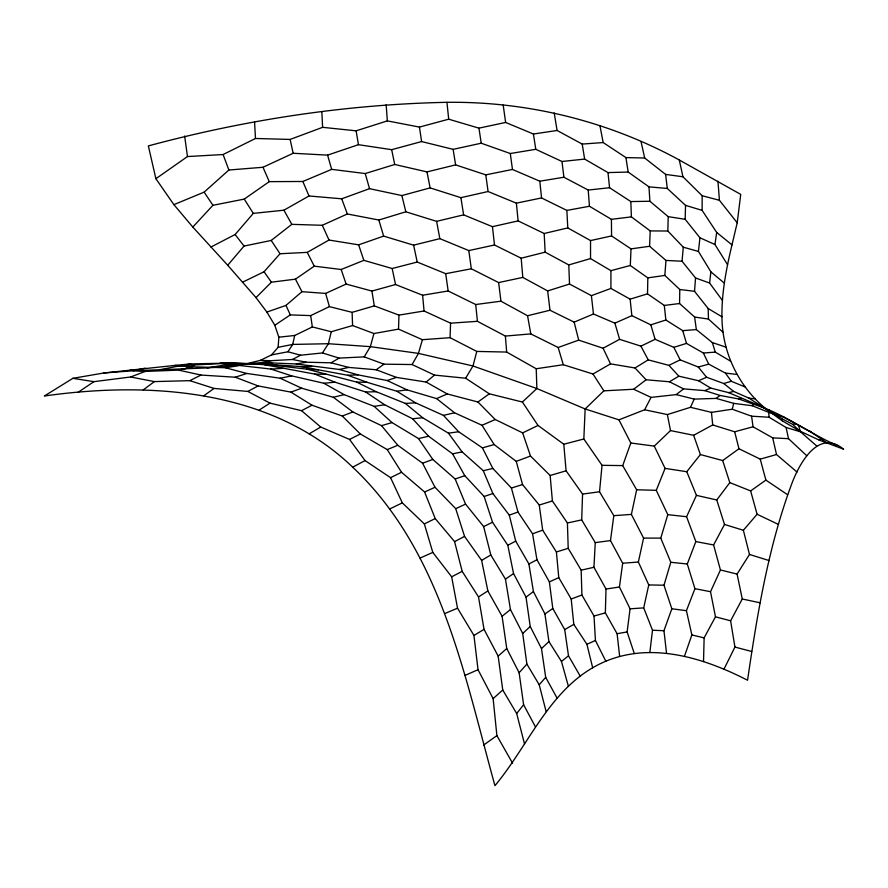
<?xml version="1.0" encoding="UTF-8"?>
<svg xmlns="http://www.w3.org/2000/svg" width="888" height="888" viewBox="0 0 888 888"><rect width="100%" height="100%" fill="white"/><g stroke="black" fill="none" stroke-linecap="round" stroke-linejoin="round"><path stroke-width="1.33" d="M767.62 410.178C739.227 387.901 722.055 352.891 721.955 316.794L708.18 308.536L694.527 291.308L679.786 289.499L664.846 275.424L647.829 277.866L630.302 265.49L610.922 270.662L590.531 258.586L590.542 240.581L567.776 227.916L544.178 233.5L518.115 220.89L492.452 226.673L463.614 214.863L436.607 221.345L405.827 211.788L378.843 220.024L347.352 213.975L322.289 225.286L291.819 224.353L271.217 240.448L244.034 246.065L227.717 265.257L256.01 297.624L266.888 312.065L274.803 325.263L278.854 337.185L278.122 347.308L271.473 354.945L260.184 360.417L245.288 364.036L227.417 366.4L207.148 367.932L133.067 370.773L103.918 372.971L72.905 378.321L44.4 395.993C150.338 381.052 271.506 389.221 352.691 467.177C440.87 550.26 464.024 673.948 494.938 785.68C530.303 743.334 551.37 683.982 605.827 661.216C652.613 641.758 704.795 658.252 747.552 680.241C757.375 613.43 768.386 545.965 792.24 482.495C799.844 462.781 818.681 428.582 843.6 449.195L819.213 440.104L799.422 430.846L782.317 420.868L767.62 410.178L748.973 398.157L733.688 391.43L723.731 383.505L706.626 377.256L698.279 367.044L680.186 359.862L673.814 347.341L655.1 339.305L640.925 346.142L619.613 339.338L603.063 348.229L578.699 340.126L558.164 347.486L530.802 333.91L505.372 336.064L477.422 321.312L450.582 323.176L424.064 310.989L398.967 315.118L374.303 305.883L352.114 312.354L329.415 306.626L310.678 315.606L290.298 314.885L274.803 325.263M721.955 316.794C721.611 292.452 726.384 268.442 731.99 244.866L716.694 232.456L702.13 210.367L702.164 195.737L682.939 176.768L679.298 159.995C608.324 121.212 527.816 101.332 446.942 102.32C346.231 104.362 245.565 119.691 148.352 145.91L155.888 178.71L173.893 204.651L192.807 227.051L227.717 265.257M723.132 332.367L708.469 319.081L694.627 317.038L679.564 303.53L679.786 289.499M679.564 303.53L664.302 305.428L647.507 293.839L647.829 277.866M727.538 264.68L714.94 244.511L699.944 237.784L685.17 219.303L685.536 205.372L667.31 188.467L648.984 186.857L628.171 172.05L607.991 172.594L584.626 159.085L561.993 161.494L535.786 149.306L510.311 153.524L481.218 143.212L453.124 149.351L421.611 141.558L391.675 149.684L358.441 144.689L327.583 155.123L293.173 153.269L262.992 167.266L228.882 170.019L204.14 192.13L173.893 204.651M703.529 661.538L704.129 637.861L715.473 616.816L710.522 591.708L720.434 569.974L713.608 544.966L724.497 524.453L716.76 499.977L729.814 482.617L722.688 460.561L700.388 454.556L693.628 435.286L670.495 430.58L654.267 446.109L630.813 443.001L618.936 419.846L585.148 408.968L536.874 388.533L472.982 365.989L418.437 353.391L370.34 346.642L328.371 343.723L292.707 344.422L278.122 347.308M619.658 656.443L617.093 633.71L605.35 612.875L606.005 589.033L593.961 567.277L595.249 542.624L581.696 519.891L582.561 494.083L566.078 470.807L563.802 444.244L538.028 425.452L522.388 402.031L489.321 393.806L465.645 378.233L434.498 375.091L412.088 364.546L383.96 364.169L364.235 356.865L339.05 358.108L322.466 352.947L300.588 355.211L287.923 351.77L271.473 354.945M724.264 283.061L710.877 271.85L698.434 251.437L683.294 247.197L667.832 231.013L668.22 216.65L649.883 201.254L630.824 201.565L609.568 187.723L588.222 190.054L563.902 177.234L539.815 181.208L512.454 169.453L485.78 174.858L455.611 164.879L427.006 171.906L394.716 164.48L365.234 173.549L331.668 169.353L302.852 181.485L269.286 181.64L244.244 199.101L212.942 205.294L192.807 227.051M826.695 442.724L811.543 432.356L783.893 417.327L768.719 412.365L752.291 405.749L733.699 403.363L716.117 398.401L694.194 399.112L676.212 394.605L651.071 397.391L633.666 389.255L603.851 390.842L592.995 374.014L563.281 364.713L536.219 368.753L506.671 352.059L476.789 351.426L450.05 337.684L422.411 339.704L398.534 329.126L398.967 315.118M450.05 337.684L450.582 323.176M722.366 300.377L709.601 283.039L695.548 277.977L682.04 261.239L665.967 260.428L649.605 246.276L650.194 230.913L631.39 216.872L611.41 219.336L589.443 206.26L566.855 210.412L541.547 197.946L516.372 203.163L488.078 191.519L460.905 197.669L430.114 187.89L401.876 195.571L369.519 188.667L341.702 198.801L309.013 195.971L283.927 210.201L253.313 213.386L235.12 234.51L210.933 247.042M630.302 265.49L631.013 248.873L611.577 235.942L590.542 240.581M634.276 653.49L627.128 631.923L630.069 608.824L619.436 587.001L622.677 563.236L610.489 540.581L613.808 515.662L599.522 491.774L602.042 465.323L583.838 438.983L585.148 408.968L603.851 390.842M664.846 275.424L665.967 260.428M694.527 291.308L695.548 277.977M682.04 261.239L683.294 247.197M698.434 251.437L699.944 237.784M709.601 283.039L710.877 271.85M649.85 652.403L652.502 630.236L643.711 607.88L648.762 584.937L638.372 562.026L643.578 538.084L631.39 514.407L636.652 489.765L622.71 465.601L630.813 443.001M731.99 244.866L737.207 222.799L740.736 194.394L679.298 159.995M714.94 244.511L716.694 232.456M398.534 329.126L373.937 333.522L352.591 325.552L331.28 331.735L312.343 326.939L294.694 335.486L292.707 344.422L287.923 351.77M331.28 331.735L328.371 343.723L322.466 352.947M618.936 419.846L644.621 409.768L667.376 414.574L690.487 407.315L711.455 412.354L732.245 409.224L733.699 403.363M476.789 351.426L472.982 365.989L465.645 378.233M373.937 333.522L370.34 346.642L364.235 356.865M422.411 339.704L418.437 353.391L412.088 364.546M666.555 653.302L663.958 630.702L671.839 608.768L663.991 585.214L670.795 562.282L660.772 538.128L667.798 514.652L656.265 490.343L665.09 468.387L654.267 446.109M684.448 656.299L691.863 634.942L686.424 610.689L694.938 588.677L687.29 563.991L695.826 541.569L686.579 516.716L696.436 495.36L686.768 471.717L665.09 468.387M690.487 407.315L694.194 399.112M723.986 669.175L734.931 647.052L730.613 620.812L742.268 598.989L737.084 574.07L749.483 554.467L743.378 530.28L757.098 514.252L750.638 490.92L729.814 482.617M644.621 409.768L651.071 397.391M524.519 743.966L516.694 713.552L523.609 704.728L519.125 672.738L506.748 648.518L502.086 616.272L487.867 590.942L481.618 560.395L464.568 536.408L455.722 508.669L434.998 487.268L422.577 463.214L397.791 445.276L381.529 425.652L352.891 411.965L333.322 397.269L301.709 388.211L280.153 378.221L246.809 373.46L225.397 367.743L192.296 366.811L175.103 365.39L103.918 372.971M686.768 471.717L700.388 454.556M546.131 711.599L539.216 684.759L545.698 677.322L541.48 648.595L530.225 626.473L526.018 597.113L513.553 573.581L507.803 545.265L492.54 522.244L484.149 496.492L464.779 475.679L452.591 453.835L428.593 436.23L412.598 418.748L384.671 404.773L365.667 391.997L334.987 382.184L314.796 374.092L264.335 364.679L234.199 362.892L180.586 365.69L159.94 369.697M242.857 282.051L264.047 271.761L280.02 253.746L307.237 252.37L329.015 240.038L358.641 244.844L383.627 236.108L413.619 245.155L439.849 238.65L468.82 250.583L494.494 244.999L521.178 258.208L545.143 252.17L568.786 264.935L590.531 258.586M519.125 672.738L526.884 664.091L522.71 633.51L510.467 609.557L505.439 579.109L490.809 554.967L483.649 526.584L465.567 504.118L455.167 478.998L432.822 459.462L418.503 438.572L392.019 422.588L374.148 406.36L344.178 394.638L323.854 383.261L291.697 375.879L270.907 369.064L220.268 363.281L190.72 363.914L175.103 365.39M752.291 405.749L753.668 404.306C783.793 413.32 808.713 433.233 837.284 445.532M256.01 297.624L271.406 282.195L295.46 279.154L314.252 266.156L341.181 269.497L363.847 260.351L392.163 268.509L417.216 262.049L445.709 273.682L471.306 268.798L498.645 282.573L522.799 277.411L547.663 290.931L569.519 284.038L591.397 295.66L610.933 288.434L630.125 299.167L647.507 293.839M541.48 648.595L548.928 641.569L544.921 613.941L533.433 591.586L528.904 563.969L515.717 541.125L509.29 515.151L492.873 493.539L483.261 470.707L462.126 451.903L448.44 433.189L422.688 417.737L405.294 403.407L376.223 391.719L356.676 382.095L306.948 369.153L260.906 363.814L220.191 363.192M522.71 633.51L530.225 626.473M522.388 402.031L536.874 388.533L536.219 368.753M512.565 763.203L496.892 735.619L493.129 698.612L502.752 689.998L498.157 656.132L484.038 629.348L478.51 596.936L462.182 571.35L454.578 541.613L435.22 518.559L424.608 492.008L401.543 472.272L387.235 449.606L360.339 433.988L342.269 416.017L312.01 405.217L290.898 392.119L258.153 385.936L235.242 377.222L200.977 375.058L178.655 370.13L145.144 371.439L130.103 370.207M498.157 656.132L506.748 648.518M266.888 312.065L285.991 305.394L301.942 291.686L325.641 293.417L346.109 284.06L371.917 291.064L395.549 284.537L422.621 295.238L448.151 290.964L475.713 304.517L500.932 301.199L527.561 315.74L549.983 310.245L574.148 322.133L593.462 314.008L614.896 323.154L631.856 315.662L650.826 324.83L665.856 320.013L682.739 330.647L696.347 329.592L712.343 342.568L725.984 347.153M260.184 360.417L271.262 360.683L292.43 359.485L306.305 362.215L331.135 362.804L348.718 367.41L376.235 369.774L396.459 377.4L426.107 382.051L434.498 375.091M568.375 686.246L561.46 661.46L568.498 655.799L564.701 629.581L552.791 608.491L549.372 581.906L536.963 559.751L532.567 533.799L517.981 512.032L511.41 488.034L492.851 468.453L482.417 447.885L458.652 431.735L443.434 415.384L415.595 402.83L396.836 391.231L367.199 382.34L347.774 375.269L300.821 366.566L260.906 363.814M502.086 616.272L510.467 609.557M676.212 394.605L683.571 388.877L704.872 390.631L720.079 395.46L738.683 398.956L753.668 404.306M633.666 389.255L646.087 379.775L669.463 381.773L683.571 388.877M143.201 389.965L154.401 381.596L189.832 380.663L214.075 388.422L247.808 391.43L270.008 403.13L301.543 410.678L320.735 427.05L349.55 439.438L365.057 460.583L390.565 477.677L402.32 502.874L424.353 523.92L432.8 552.403L451.659 576.8L457.542 608.202L473.948 635.464L478.022 669.719L493.129 698.612M526.018 597.113L533.433 591.586M716.117 398.401L720.079 395.46M376.235 369.774L383.96 364.169M722.688 460.561L738.971 448.762L760.239 459.129L776.512 454.523L796.991 472.05M426.107 382.051L447.23 393.939L477.955 402.009L489.321 393.806M203.785 395.759L214.075 388.422M483.527 745.132L496.892 735.619M750.638 490.92L765.878 480.097L787.567 494.716M155.888 178.71L187.479 156.554L223.099 154.534L255.478 138.484L290.121 139.438L322.61 127.328L356.132 130.825L387.335 120.89L419.436 127.084L448.706 119.192L478.954 128.15L505.627 122.444L533.411 134.021L557.098 130.481L582.217 144.078L603.163 142.546L625.918 157.587L644.688 158.008L665.611 174.403L682.939 176.768M544.921 613.941L552.791 608.491M505.439 579.109L513.553 573.581M78.088 392.341L93.895 381.662L130.603 376.989L145.144 371.439M819.213 440.104L821.633 438.494M259.263 410.012L270.008 403.13M478.51 596.936L487.867 590.942M592.995 374.014L610.544 363.869L634.998 367.976L648.229 359.862L668.942 365.368L678.832 376.179L698.545 380.73L710.689 388.078L728.682 392.651L756.754 404.495L769.508 410.822L781.773 418.625L792.84 424.442L799.422 430.846M473.948 635.464L484.038 629.348M669.463 381.773L678.832 376.179M331.135 362.804L339.05 358.108M481.618 560.395L490.809 554.967M309.135 433.844L320.735 427.05M564.701 629.581L573.803 624.375L571.195 599.012L558.774 577.6L556.399 551.981L542.679 530.158L539.26 505.05L522.544 484.559L516.25 461.372L494.139 444.555L482.018 425.285L454.545 412.787L436.607 398.601L407.037 389.854L387.157 380.541L357.986 374.858L339.316 369.475L296.303 363.969L262.238 362.515L245.288 364.036M693.628 435.286L712.709 424.941L734.665 431.779L753.035 426.784L772.693 437.862L788.511 438.683L806.792 455.766M352.691 467.177L365.057 460.583M247.808 391.43L258.153 385.936M292.43 359.485L300.588 355.211M507.803 545.265L515.717 541.125M301.543 410.678L312.01 405.217M454.578 541.613L464.568 536.408M528.904 563.969L536.963 559.751M451.659 576.8L462.182 571.35M189.832 380.663L200.977 375.058M349.55 439.438L360.339 433.988M424.353 523.92L435.22 518.559M390.565 477.677L401.543 472.272M668.942 365.368L680.186 359.862M483.649 526.584L492.54 522.244M477.955 402.009L495.215 419.525L522.655 432.878L538.028 425.452M389.599 509.024L402.32 502.874M455.722 508.669L465.567 504.118M549.372 581.906L558.774 577.6M424.608 492.008L434.998 487.268M592.696 667.798L586.913 644.3L595.426 640.459L594.028 616.028L581.906 595.027L581.174 570.185L568.209 548.329L567.41 522.988L552.403 500.965L550.138 475.502L530.502 456.032L522.655 432.878M420.08 558.075L432.8 552.403M704.872 390.631L710.689 388.078M436.607 398.601L447.23 393.939M482.018 425.285L495.215 419.525M465.068 675.38L478.022 669.719M698.545 380.73L706.626 377.256M444.866 613.508L457.542 608.202M387.235 449.606L397.791 445.276M342.269 416.017L352.891 411.965M516.25 461.372L530.502 456.032M571.195 599.012L581.906 595.027M422.577 463.214L432.822 459.462M184.626 368.909L194.439 365.345M290.898 392.119L301.709 388.211M509.29 515.151L517.981 512.032M532.567 533.799L542.679 530.158M455.167 478.998L464.779 475.679M484.149 496.492L492.873 493.539M387.157 380.541L396.459 377.4M235.242 377.222L246.809 373.46M511.41 488.034L522.544 484.559M539.26 505.05L552.403 500.965M673.814 347.341L686.502 343.401L703.351 353.024L715.295 352.114L730.547 361.172M556.399 551.981L568.209 548.329M550.138 475.502L566.078 470.807M723.731 383.505L731.312 381.285L745.076 386.946M381.529 425.652L392.019 422.588M482.417 447.885L494.139 444.555M594.028 616.028L605.35 612.875M698.279 367.044L708.746 364.147L725.429 373.104L736.896 374.414M563.802 444.244L583.838 438.983M792.84 424.442L795.748 423.698M728.682 392.651L733.688 391.43M178.655 370.13L192.296 366.811M333.322 397.269L344.178 394.638M483.261 470.707L492.851 468.453M443.434 415.384L454.545 412.787M418.503 438.572L428.593 436.23M581.174 570.185L593.961 567.277M339.316 369.475L348.718 367.41M567.41 522.988L581.696 519.891M133.067 370.773L145.232 368.143M262.238 362.515L271.262 360.683M280.153 378.221L291.697 375.879M452.591 453.835L462.126 451.903M617.093 633.71L627.128 631.923M227.417 366.4L237.107 364.691L272.183 363.292M180.586 365.69L190.72 363.914M296.303 363.969L306.305 362.215M207.148 367.932L234.41 363.425M225.397 367.743L238.406 365.756M738.683 398.956L741.602 398.512M374.148 406.36L384.671 404.773M606.005 589.033L619.436 587.001M448.44 433.189L458.652 431.735M631.013 248.873L649.605 246.276M396.836 391.231L407.037 389.854M582.561 494.083L599.522 491.774M595.249 542.624L610.489 540.581M756.754 404.495L758.052 404.351M278.854 337.185L294.694 335.486M412.598 418.748L422.688 417.737M323.854 383.261L334.987 382.184M622.677 563.236L638.372 562.026M613.808 515.662L631.39 514.407M630.069 608.824L643.711 607.88M270.907 369.064L283.161 368.376M405.294 403.407L415.595 402.83M347.774 375.269L357.986 374.858M220.268 363.281L234.199 362.892M365.667 391.997L376.223 391.719M225.308 364.946L237.107 364.691M300.821 366.566L311.821 366.511M643.578 538.084L660.772 538.128M650.194 230.913L667.832 231.013M602.042 465.323L622.71 465.601M648.762 584.937L663.991 585.214M314.796 374.092L326.14 374.348M356.676 382.095L367.199 382.34M636.652 489.765L656.265 490.343M652.502 630.236L663.958 630.702M260.273 363.803L273.426 364.358M264.335 364.679L276.967 365.212M732.245 409.224L751.592 416.183L769.064 417.238L786.102 427.483L800.477 431.812L816.727 445.965M306.948 369.153L318.315 369.852M670.795 562.282L687.29 563.991M667.798 514.652L686.579 516.716M748.973 398.157L755.244 398.856M671.839 608.768L686.424 610.689M668.22 216.65L685.17 219.303M72.905 378.321L93.895 381.662M695.826 541.569L713.608 544.966M130.603 376.989L154.401 381.596M694.938 588.677L710.522 591.708M742.268 598.989L760.15 602.808M696.436 495.36L716.76 499.977M691.863 634.942L704.129 637.861M720.434 569.974L737.084 574.07M702.164 195.737L719.424 200.288L737.207 222.799M715.473 616.816L730.613 620.812M734.931 647.052L751.67 651.492M685.536 205.372L702.13 210.367M724.497 524.453L743.378 530.28M749.483 554.467L769.097 560.561M757.098 514.252L778.288 524.353M809.545 430.913L811.543 432.356M634.998 367.976L646.087 379.775M235.12 234.51L244.034 246.065M725.429 373.104L731.312 381.285M264.047 271.761L271.406 282.195M204.14 192.13L212.942 205.294M271.217 240.448L280.02 253.746M573.803 624.375L586.913 644.3M783.36 416.494L783.893 417.327M244.244 199.101L253.313 213.386M548.928 641.569L561.46 661.46M526.884 664.091L539.216 684.759M502.752 689.998L516.694 713.552M568.498 655.799L580.23 676.145M283.927 210.201L291.819 224.353M545.698 677.322L557.042 698.068M523.609 704.728L535.42 726.861M640.925 346.142L648.229 359.862M295.46 279.154L301.942 291.686M307.237 252.37L314.252 266.156M595.426 640.459L605.827 661.216M703.351 353.024L708.746 364.147M603.063 348.229L610.544 363.869M322.289 225.286L329.015 240.038M285.991 305.394L290.298 314.885M262.992 167.266L269.286 181.64M769.175 410.067L769.508 410.822M302.852 181.485L309.013 195.971M223.099 154.534L228.882 170.019M341.702 198.801L347.352 213.975M341.181 269.497L346.109 284.06M358.641 244.844L363.847 260.351M712.343 342.568L715.295 352.114M798.678 425.918L800.477 431.812M558.164 347.486L563.281 364.713M378.843 220.024L383.627 236.108M650.826 324.83L655.1 339.305M682.739 330.647L686.502 343.401M614.896 323.154L619.613 339.338M327.583 155.123L331.668 169.353M325.641 293.417L329.415 306.626M365.234 173.549L369.519 188.667M760.239 459.129L765.878 480.097M734.665 431.779L738.971 448.762M574.148 322.133L578.699 340.126M401.876 195.571L405.827 211.788M781.773 418.625L782.317 420.868M772.693 437.862L776.512 454.523M641.036 141.581L644.688 158.008M290.121 139.438L293.173 153.269M786.102 427.483L788.511 438.683M413.619 245.155L417.216 262.049M392.163 268.509L395.549 284.537M391.675 149.684L394.716 164.48M667.376 414.574L670.495 430.58M427.006 171.906L430.114 187.89M599.911 125.486L603.163 142.546M436.607 221.345L439.849 238.65M527.561 315.74L530.802 333.91M356.132 130.825L358.441 144.689M554.212 112.987L557.098 130.481M582.217 144.078L584.626 159.085M453.124 149.351L455.611 164.879M371.917 291.064L374.303 305.883M460.905 197.669L463.614 214.863M625.918 157.587L628.171 172.05M533.411 134.021L535.786 149.306M478.954 128.15L481.218 143.212M419.436 127.084L421.611 141.558M310.678 315.606L312.343 326.939M445.709 273.682L448.151 290.964M503.196 105.117L505.627 122.444M485.78 174.858L488.078 191.519M184.637 136.031L187.479 156.554M694.627 317.038L696.347 329.592M468.82 250.583L471.306 268.798M751.592 416.183L753.035 426.784M510.311 153.524L512.454 169.453M498.645 282.573L500.932 301.199M561.993 161.494L563.902 177.234M665.611 174.403L667.31 188.467M547.663 290.931L549.983 310.245M591.397 295.66L593.462 314.008M492.452 226.673L494.494 244.999M664.302 305.428L665.856 320.013M630.125 299.167L631.856 315.662M446.942 102.32L448.706 119.192M607.991 172.594L609.568 187.723M539.815 181.208L541.547 197.946M475.713 304.517L477.422 321.312M711.455 412.354L712.709 424.941M516.372 203.163L518.115 220.89M422.621 295.238L424.064 310.989M521.178 258.208L522.799 277.411M505.372 336.064L506.671 352.059M717.959 181.185L719.424 200.288M588.222 190.054L589.443 206.26M386.158 104.728L387.335 120.89M768.719 412.365L769.064 417.238M648.984 186.857L649.883 201.254M254.567 122.089L255.478 138.484M566.855 210.412L567.776 227.916M544.178 233.5L545.143 252.17M321.845 111.766L322.61 127.328M630.824 201.565L631.39 216.872M568.786 264.935L569.519 284.038M352.114 312.354L352.591 325.552M708.18 308.536L708.469 319.081M611.41 219.336L611.577 235.942M610.922 270.662L610.933 288.434"/></g></svg>
